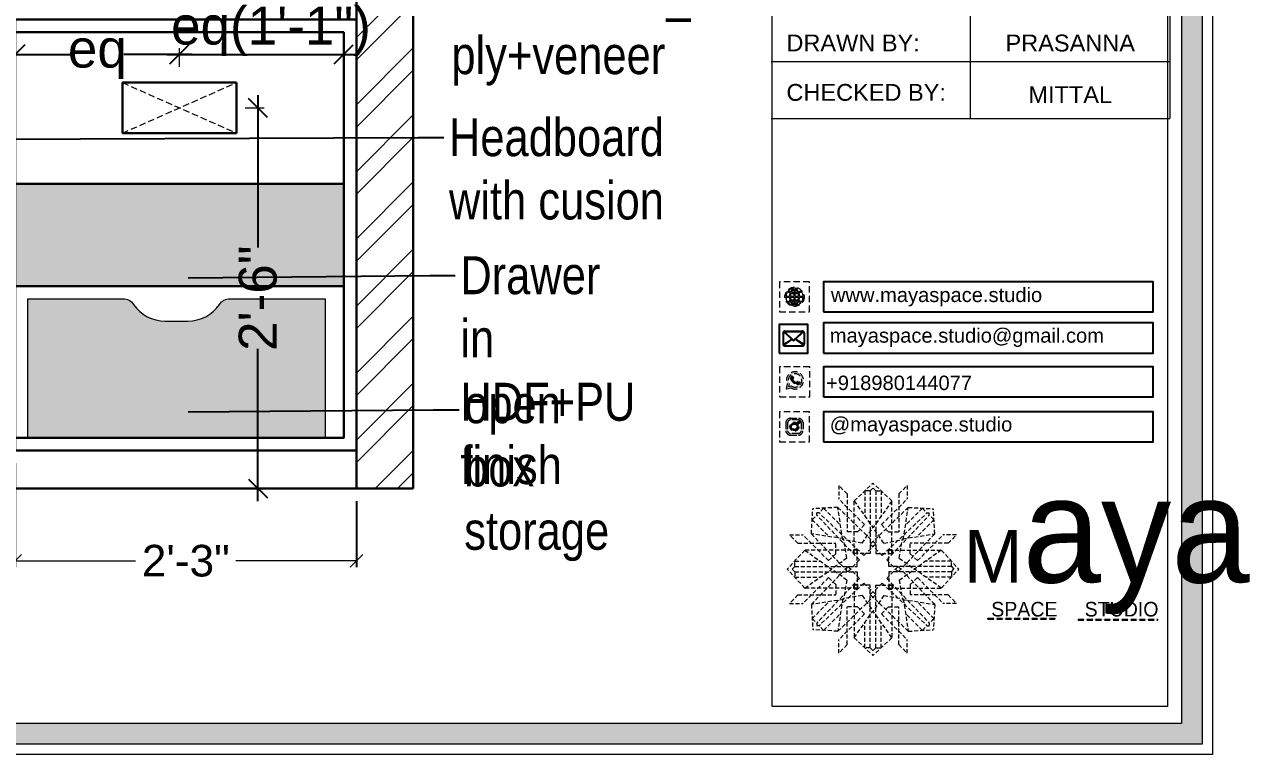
# Model space of a CAD drawing. Header units: millimetres. Extents: x 56222 to 3066687, y -650199 to -121287.
# Drawn here: x 131961.9 to 132058.7, y -182946 to -182888.3 of the extents above; entities that cross this region are included whole.
import ezdxf
from ezdxf import colors
from ezdxf.entities.mleader import LeaderData, LeaderLine
from ezdxf.enums import TextEntityAlignment as Align
from ezdxf.math import Vec2, Vec3

# ---------------------------------------------------------------- set-up
doc = ezdxf.new("R2010")
doc.units = ezdxf.units.MM
doc.header["$MEASUREMENT"] = 0
doc.header["$PDMODE"] = 35
for name, pattern in [('DASHED', [0.75, 0.5, -0.25]), ('DASHED2', [0.375, 0.25, -0.125]), ('DASHEDX2', [1.5, 1, -0.5])]:
    doc.linetypes.add(name, pattern=pattern)
doc.layers.get('Defpoints').update_dxf_attribs({"color": 220})
doc.layers.add('AR HATCH-7', color=7, linetype='Continuous')
for name, color, linetype, lineweight in [('dim05', 1, 'Continuous', 13), ('Dimension', 10, 'DASHEDX2', 20), ('el', 7, 'Continuous', 20), ('ELEC-wires', 1, 'DASHED2', 13), ('FURNITURE', 32, 'Continuous', 9), ('NAME PLATE', 7, 'Continuous', 25), ('Text', 7, 'Continuous', 15), ('wall', 7, 'Continuous', 30), ('XX~SLAB ( BEAM )~ ( DIM )', 7, 'Continuous', 9)]:
    doc.layers.add(name, color=color, linetype=linetype, lineweight=lineweight)
doc.styles.add('Arial', font='arial.ttf')
doc.styles.get("Standard").update_dxf_attribs({"font": 'arial.ttf', "height": 6})
doc.styles.add('style4', font='ARIALN.TTF')
doc.dimstyles.new('Archana', dxfattribs={"dimtxt": 3, "dimasz": 1.5, "dimexe": 0.5, "dimexo": 0.5, "dimgap": 0, "dimtad": 0, "dimzin": 0, "dimdsep": 46, "dimlunit": 4, "dimtxsty": 'Arial', "dimblk": 'OBLIQUE', "dimcen": 0, "dimdle": 1, "dimclrd": 1, "dimclre": 1, "dimclrt": 5, "dimadec": 0, "dimazin": 0, "dimtfac": 1, "dimtofl": 0, "dimtmove": 1, "dimatfit": 3, "dimfxl": 1, "dimfxlon": 1, "dimtolj": 1, "dimtzin": 0, "dimlwd": 25, "dimlwe": -1, "dimarcsym": 0})
doc.dimstyles.new('ISO-25', dxfattribs={"dimtxt": 2.5, "dimasz": 1, "dimexe": 0.5, "dimexo": 1, "dimtad": 0, "dimdec": 1, "dimlunit": 4, "dimtxsty": 'Standard', "dimblk": 'OBLIQUE', "dimcen": 2.5, "dimclrd": 1, "dimclre": 1, "dimclrt": 5, "dimadec": 0, "dimazin": 0, "dimtfac": 1, "dimtdec": 1, "dimtmove": 0, "dimatfit": 3, "dimfxl": 1, "dimlwd": -1, "dimarcsym": 0})

# ---------------------------------------------------------------- blocks, each defined once
blk = doc.blocks.new('_Oblique')
at = {"layer": 'wall', "color": 0, "lineweight": -2}
blk.add_line((-0.5, -0.5), (0.5, 0.5), dxfattribs=at)
blk = doc.blocks.new('*D756')
at = {"layer": 'Defpoints', "color": 0, "lineweight": 30, "transparency": 16777216}
for p in [(131961.151, -182921.954), (131988.127, -182924.954), (131988.127, -182930.676)]:
    blk.add_point(p, dxfattribs=at)
at = {"layer": 'dim05', "color": 1, "linetype": 'Continuous', "lineweight": -2, "transparency": 16777216}
for p, q in [((131961.151, -182922.954), (131961.151, -182931.176)), ((131988.127, -182925.954), (131988.127, -182931.176))]:
    blk.add_line(p, q, dxfattribs=at)
at = {"layer": 'dim05', "color": 1, "linetype": 'Continuous', "transparency": 16777216}
for p, q in [((131961.151, -182930.676), (131970.67, -182930.676)), ((131988.127, -182930.676), (131978.608, -182930.676))]:
    blk.add_line(p, q, dxfattribs=at)
at = {"layer": 'dim05', "color": 1, "transparency": 16777216, "rotation": 180}
blk.add_blockref('_Oblique', (131961.151, -182930.676), dxfattribs=at)
at = {"layer": 'dim05', "color": 1, "transparency": 16777216}
blk.add_blockref('_Oblique', (131988.127, -182930.676), dxfattribs=at)
at = {"layer": 'dim05', "color": 5, "lineweight": 25, "transparency": 16777216, "insert": (131974.639, -182930.676), "char_height": 2.5, "attachment_point": 5, "style": 'Arial'}
blk.add_mtext('2\'-3"', dxfattribs=at)
blk = doc.blocks.new('FSFSF')
at = {"color": 42, "lineweight": 5, "true_color": 0xe0ac11}
for p, q in [((28603.86, 139.69), (28608.58, 144.08)), ((28613.31, 139.69), (28608.58, 144.08)), ((28600.03, 143.51), (28600.03, 140.16)), ((28602.15, 141.41), (28600.03, 143.51)), ((28602.15, 141.41), (28602.15, 131.95)), ((28607.9, 142.22), (28606.58, 142.22)), ((28606.58, 142.22), (28606.58, 135.84)), ((28607.9, 142.22), (28608.58, 142.85)), ((28607.9, 142.22), (28607.9, 126.58)), ((28609.27, 142.22), (28608.59, 142.85)), ((28609.27, 142.22), (28609.27, 126.58)), ((28609.27, 142.22), (28610.59, 142.22)), ((28610.59, 142.22), (28610.59, 135.84)), ((28615.02, 141.41), (28617.14, 143.51)), ((28615.02, 141.41), (28615.02, 131.95)), ((28617.14, 143.51), (28617.14, 140.16)), ((28593.19, 131.45), (28593.54, 137.71)), ((28599.8, 138.06), (28593.54, 137.71)), ((28596.24, 137.86), (28595.12, 136.69)), ((28596.24, 137.86), (28600.47, 133.65)), ((28601.03, 130), (28599.8, 138.06)), ((28599.8, 138.05), (28608.58, 129.56)), ((28606.47, 133.76), (28600.03, 140.16)), ((28603.86, 126.58), (28603.86, 139.69)), ((28603.86, 139.69), (28608.58, 133.02)), ((28613.31, 139.69), (28608.59, 133.02)), ((28617.37, 138.05), (28608.59, 129.56)), ((28610.7, 133.76), (28617.14, 140.16)), ((28613.31, 126.58), (28613.31, 139.69)), ((28616.14, 130), (28617.37, 138.06)), ((28620.93, 137.86), (28616.7, 133.65)), ((28617.37, 138.06), (28623.63, 137.71)), ((28620.93, 137.86), (28622.05, 136.69)), ((28624, 131.45), (28623.65, 137.71)), ((28593.39, 135), (28594.56, 136.12)), ((28593.39, 135), (28597.6, 130.78)), ((28595.12, 136.69), (28594.53, 136.69)), ((28594.56, 136.12), (28594.56, 136.71)), ((28605.17, 124.98), (28594.56, 136.12)), ((28606.27, 126.08), (28595.12, 136.69)), ((28610.9, 126.08), (28622.05, 136.69)), ((28612.02, 124.98), (28622.62, 136.12)), ((28623.8, 135), (28619.59, 130.78)), ((28622.05, 136.69), (28622.64, 136.69)), ((28622.62, 136.12), (28622.62, 136.71)), ((28623.8, 135), (28622.62, 136.12)), ((28604.75, 131.95), (28602.15, 131.95)), ((28606.47, 133.76), (28604.75, 131.95)), ((28605.86, 129.18), (28608.58, 133.02)), ((28611.31, 129.18), (28608.59, 133.02)), ((28610.7, 133.76), (28612.42, 131.95)), ((28612.42, 131.95), (28615.02, 131.95)), ((28587.73, 131.22), (28591.08, 131.22)), ((28589.84, 129.1), (28587.73, 131.22)), ((28589.84, 129.1), (28599.29, 129.1)), ((28597.49, 124.78), (28591.08, 131.22)), ((28593.19, 131.45), (28601.69, 122.67)), ((28601.25, 130.22), (28593.19, 131.45)), ((28599.29, 126.5), (28599.29, 129.1)), ((28605.86, 129.18), (28601.03, 130)), ((28602.07, 125.39), (28601.25, 130.22)), ((28607.9, 128.92), (28608.58, 129.56)), ((28607.9, 128.92), (28608.58, 128.27)), ((28609.27, 128.92), (28608.59, 129.56)), ((28609.27, 128.92), (28608.59, 128.27)), ((28611.31, 129.18), (28616.14, 130)), ((28615.12, 125.39), (28615.94, 130.22)), ((28623.99, 131.45), (28615.5, 122.67)), ((28615.94, 130.22), (28624, 131.45)), ((28627.34, 129.1), (28617.89, 129.1)), ((28617.89, 126.5), (28617.89, 129.1)), ((28619.7, 124.78), (28626.1, 131.22)), ((28629.45, 131.22), (28626.1, 131.22)), ((28627.34, 129.1), (28629.45, 131.22)), ((28591.56, 127.39), (28587.17, 122.66)), ((28604.66, 127.39), (28591.56, 127.39)), ((28591.56, 127.39), (28598.23, 122.67)), ((28597.49, 124.78), (28599.29, 126.5)), ((28602.07, 125.39), (28598.23, 122.67)), ((28603.68, 126.54), (28603.68, 127.39)), ((28604.66, 126.54), (28603.68, 126.54)), ((28604.71, 127.57), (28603.86, 127.57)), ((28607.9, 126.58), (28603.86, 126.58)), ((28604.66, 123.35), (28604.66, 127.39)), ((28604.7, 126.58), (28604.71, 127.57)), ((28606.27, 126.08), (28608.58, 128.27)), ((28610.9, 126.08), (28608.59, 128.27)), ((28609.27, 126.58), (28613.31, 126.58)), ((28612.46, 126.58), (28612.46, 127.57)), ((28612.46, 127.57), (28613.31, 127.57)), ((28612.52, 123.35), (28612.52, 127.39)), ((28612.52, 127.39), (28625.63, 127.39)), ((28612.52, 126.54), (28613.51, 126.54)), ((28613.51, 126.54), (28613.51, 127.39)), ((28615.12, 125.39), (28618.96, 122.67)), ((28619.7, 124.78), (28617.89, 126.5)), ((28625.63, 127.39), (28618.96, 122.67)), ((28625.63, 127.39), (28630.02, 122.66)), ((28591.56, 117.94), (28587.17, 122.66)), ((28589.03, 123.35), (28588.4, 122.67)), ((28589.03, 121.98), (28588.4, 122.65)), ((28589.03, 123.35), (28589.03, 124.67)), ((28589.03, 124.67), (28595.4, 124.67)), ((28589.03, 123.35), (28604.66, 123.35)), ((28591.56, 117.94), (28598.23, 122.65)), ((28593.19, 113.88), (28601.69, 122.65)), ((28602.07, 119.94), (28598.23, 122.65)), ((28602.33, 123.35), (28601.69, 122.67)), ((28602.33, 121.98), (28601.69, 122.65)), ((28602.33, 123.35), (28602.97, 122.67)), ((28602.33, 121.98), (28602.97, 122.65)), ((28605.17, 124.98), (28602.97, 122.67)), ((28605.17, 120.35), (28602.97, 122.65)), ((28612.02, 124.98), (28614.21, 122.67)), ((28612.02, 120.35), (28614.21, 122.65)), ((28628.16, 123.35), (28612.52, 123.35)), ((28614.85, 123.35), (28614.21, 122.67)), ((28614.85, 121.98), (28614.21, 122.65)), ((28614.85, 123.35), (28615.5, 122.67)), ((28614.85, 121.98), (28615.5, 122.65)), ((28615.12, 119.94), (28618.96, 122.65)), ((28623.99, 113.88), (28615.5, 122.65)), ((28625.63, 117.94), (28618.96, 122.65)), ((28628.16, 124.67), (28621.78, 124.67)), ((28625.63, 117.94), (28630.02, 122.66)), ((28628.16, 123.35), (28628.16, 124.67)), ((28628.16, 123.35), (28628.78, 122.67)), ((28628.16, 121.98), (28628.78, 122.65)), ((28589.03, 121.98), (28604.66, 121.98)), ((28589.03, 121.98), (28589.03, 120.66)), ((28589.03, 120.66), (28595.4, 120.66)), ((28597.49, 120.54), (28591.08, 114.11)), ((28605.17, 120.35), (28594.56, 109.2)), ((28597.49, 120.54), (28599.29, 118.83)), ((28602.07, 119.94), (28601.25, 115.1)), ((28604.66, 121.98), (28604.66, 117.94)), ((28612.02, 120.35), (28622.62, 109.2)), ((28612.52, 121.98), (28612.52, 117.94)), ((28628.16, 121.98), (28612.52, 121.98)), ((28615.12, 119.94), (28615.94, 115.1)), ((28619.7, 120.54), (28617.89, 118.83)), ((28619.7, 120.54), (28626.1, 114.11)), ((28628.16, 120.66), (28621.78, 120.66)), ((28628.16, 121.98), (28628.16, 120.66)), ((28589.84, 116.23), (28587.73, 114.11)), ((28589.84, 116.23), (28599.29, 116.23)), ((28604.66, 117.94), (28591.56, 117.94)), ((28606.27, 119.15), (28595.12, 108.54)), ((28599.29, 118.83), (28599.29, 116.23)), ((28604.66, 118.78), (28603.68, 118.78)), ((28603.68, 118.78), (28603.68, 117.94)), ((28607.9, 118.65), (28603.86, 118.65)), ((28603.86, 118.65), (28603.86, 105.54)), ((28604.71, 117.66), (28603.86, 117.66)), ((28604.7, 118.65), (28604.71, 117.66)), ((28606.27, 119.15), (28608.58, 116.96)), ((28607.9, 103.01), (28607.9, 118.65)), ((28607.9, 116.31), (28608.58, 116.96)), ((28607.9, 116.31), (28608.58, 115.67)), ((28610.9, 119.15), (28608.59, 116.96)), ((28609.27, 116.31), (28608.59, 116.96)), ((28609.27, 116.31), (28608.59, 115.67)), ((28609.27, 118.65), (28613.31, 118.65)), ((28609.27, 103.01), (28609.27, 118.65)), ((28610.9, 119.15), (28622.05, 108.54)), ((28612.46, 118.65), (28612.46, 117.66)), ((28612.46, 117.66), (28613.31, 117.66)), ((28612.52, 118.78), (28613.51, 118.78)), ((28612.52, 117.94), (28625.63, 117.94)), ((28613.31, 118.65), (28613.31, 105.54)), ((28613.51, 118.78), (28613.51, 117.94)), ((28617.89, 118.83), (28617.89, 116.23)), ((28627.34, 116.23), (28617.89, 116.23)), ((28627.34, 116.23), (28629.45, 114.11)), ((28587.73, 114.11), (28591.08, 114.11)), ((28601.25, 115.1), (28593.19, 113.87)), ((28593.19, 113.87), (28593.54, 107.62)), ((28593.39, 110.32), (28597.6, 114.55)), ((28599.8, 107.17), (28608.58, 115.67)), ((28601.03, 115.23), (28599.8, 107.17)), ((28605.86, 116.05), (28601.03, 115.23)), ((28602.15, 103.82), (28602.15, 113.27)), ((28604.75, 113.27), (28602.15, 113.27)), ((28606.47, 111.47), (28604.75, 113.27)), ((28605.86, 116.05), (28608.58, 112.21)), ((28611.31, 116.05), (28608.59, 112.21)), ((28617.37, 107.17), (28608.59, 115.67)), ((28610.7, 111.47), (28612.42, 113.27)), ((28611.31, 116.05), (28616.14, 115.23)), ((28612.42, 113.27), (28615.02, 113.27)), ((28615.02, 103.82), (28615.02, 113.27)), ((28615.94, 115.1), (28624, 113.87)), ((28616.14, 115.23), (28617.37, 107.17)), ((28623.8, 110.32), (28619.59, 114.55)), ((28624, 113.87), (28623.65, 107.62)), ((28629.45, 114.11), (28626.1, 114.11)), ((28593.39, 110.32), (28594.56, 109.2)), ((28596.24, 107.37), (28600.47, 111.58)), ((28606.47, 111.47), (28600.03, 105.07)), ((28603.86, 105.54), (28608.58, 112.21)), ((28613.31, 105.54), (28608.59, 112.21)), ((28610.7, 111.47), (28617.14, 105.07)), ((28620.93, 107.37), (28616.7, 111.58)), ((28623.8, 110.32), (28622.62, 109.2)), ((28599.8, 107.17), (28593.54, 107.52)), ((28595.12, 108.54), (28594.53, 108.54)), ((28594.56, 109.2), (28594.56, 108.61)), ((28596.24, 107.37), (28595.12, 108.54)), ((28606.58, 103.01), (28606.58, 109.38)), ((28610.59, 103.01), (28610.59, 109.38)), ((28617.37, 107.17), (28623.63, 107.52)), ((28620.93, 107.37), (28622.05, 108.54)), ((28622.05, 108.54), (28622.64, 108.54)), ((28622.62, 109.2), (28622.62, 108.61)), ((28600.03, 101.71), (28600.03, 105.07)), ((28603.86, 105.54), (28608.58, 101.15)), ((28613.31, 105.54), (28608.58, 101.15)), ((28617.14, 101.71), (28617.14, 105.07)), ((28602.15, 103.82), (28600.03, 101.71)), ((28607.9, 103.01), (28606.58, 103.01)), ((28607.9, 103.01), (28608.58, 102.38)), ((28609.27, 103.01), (28608.59, 102.38)), ((28609.27, 103.01), (28610.59, 103.01)), ((28615.02, 103.82), (28617.14, 101.71))]:
    blk.add_line(p, q, dxfattribs=at)
blk = doc.blocks.new('hgwg')
at = {"layer": 'Dimension', "true_color": 0xd39e00}
h = blk.add_hatch(color=42, dxfattribs=at)
h.dxf.hatch_style = 1
h.paths.add_polyline_path([(27505.71, 45.05), (27494.27, 45.05), (27494.27, 44.9), (27505.71, 44.9)])
h = blk.add_hatch(color=42, dxfattribs=at)
h.dxf.hatch_style = 1
h.paths.add_polyline_path([(27523.3, 44.9), (27509.68, 44.9), (27509.68, 44.75), (27523.3, 44.75)])
at = {"layer": 'Dimension', "color": 42, "true_color": 0xd39e00}
for p, q in [((27494.27, 45.05), (27505.71, 45.05)), ((27494.27, 44.9), (27494.27, 45.05)), ((27494.27, 44.9), (27505.71, 44.9)), ((27505.71, 45.05), (27505.71, 44.9)), ((27509.68, 44.9), (27523.3, 44.9)), ((27509.68, 44.9), (27509.68, 44.75)), ((27509.68, 44.75), (27523.3, 44.75)), ((27523.3, 44.75), (27523.3, 44.9))]:
    blk.add_line(p, q, dxfattribs=at)
at = {"layer": 'Dimension', "color": 42, "true_color": 0xd39e00, "attachment_point": 1}
for s, width, insert, char_height in [('{\\fCinzel|b0|i0|c0|p2;\\H1.5x;M\\fAmsterdam One|b0|i0|c0|p2;\\H2x;aya}', 85.3277, (27490.17, 69.17), 6), ('{\\fCinzel|b0|i0|c0|p0;SPACE     STUDIO}', 66.129, (27494.83, 47.86), 2.5)]:
    blk.add_mtext_dynamic_manual_height_columns(s, width=width, gutter_width=30, heights=[0], dxfattribs=dict(at, insert=insert, char_height=char_height))
blk = doc.blocks.new('QEGW4TG')
at = {"layer": 'Dimension', "true_color": 0x000000}
h = blk.add_hatch(color=18, dxfattribs=at)
h.dxf.hatch_style = 1
h.paths.add_polyline_path([(2.69, 1.93, 0.170513), (2.95, 1.97, 0.190337), (3.11, 2.18, 0.316231), (3.07, 2.28), (2.79, 2.37, 0.273721), (2.69, 2.34, 0.040749), (2.63, 2.27, -0.441282), (2.53, 2.25, -0.11828), (2.06, 2.64, -0.441282), (2.07, 2.74, 0.040749), (2.13, 2.81, 0.290083), (2.14, 2.92), (2.01, 3.18, 0.316231), (1.91, 3.2, 0.190337), (1.73, 3, 0.170513), (1.72, 2.74, 0.252784)], flags=0)
h.paths.add_polyline_path([(1.19, 1.98), (1.03, 1.3, 0.550912), (1.11, 1.23), (1.75, 1.39, 6.344125)])
h.paths.add_polyline_path([(1.81, 1.7), (1.4, 1.6), (1.5, 2.03, -9.071339)], flags=16)
h.paths.add_polyline_path([(3.11, 2.16, -0.17811), (2.95, 1.97, -0.170513), (2.69, 1.93, -0.252784), (1.72, 2.74, -0.170513), (1.73, 3, -0.17811), (1.89, 3.19, -0.370089), (2.01, 3.18), (2.14, 2.92, -0.307185), (2.13, 2.8, -0.041087), (2.06, 2.73, 0.321676), (2.05, 2.65, 0.126524), (2.55, 2.24, 0.312216), (2.62, 2.26, -0.041087), (2.68, 2.34, -0.290673), (2.79, 2.37), (3.07, 2.28, -0.370089)], flags=0)
h = blk.add_hatch(color=18, dxfattribs=at)
h.dxf.hatch_style = 1
h.paths.add_polyline_path([(2.79, 2.37, 0.273721), (2.69, 2.34, 0.040749), (2.63, 2.27, -0.441282), (2.53, 2.25, -0.11828), (2.06, 2.64, -0.441282), (2.07, 2.74, 0.040749), (2.13, 2.81, 0.290083), (2.14, 2.92), (2.01, 3.18, 0.316231), (1.91, 3.2, 0.190337), (1.73, 3, 0.170513), (1.72, 2.74, 0.252784), (2.69, 1.93, 0.170513), (2.95, 1.97, 0.190337), (3.11, 2.18, 0.316231), (3.07, 2.28)])
for p, q in [((1.19, 1.98), (1.03, 1.3)), ((1.5, 2.03), (1.4, 1.6)), ((2.01, 3.18), (2.14, 2.92)), ((3.07, 2.28), (2.8, 2.36)), ((1.1, 1.23), (1.75, 1.39)), ((1.4, 1.6), (1.81, 1.7))]:
    blk.add_line(p, q)
blk.add_lwpolyline([(0, 0), (4.68, 0), (4.68, 4.68), (0, 4.68)], close=True)
for centre, radius, start, end in [((2.39, 2.56), 1.34, 241.4727, 205.6422), ((2.39, 2.56), 1.04, 235.9962, 210.8333), ((2.09, 2.87), 0.39, 159.7007, 198.4072), ((2.96, 3.23), 1.33, 201.4218, 258.1669), ((2.07, 2.87), 0.364, 118.9685, 159.3648), ((1.94, 3.12), 0.0896, 41.8985, 123.1344), ((2.11, 2.68), 0.066, 135.9932, 224.8892), ((1.67, 3.16), 0.586, 312.4617, 321.8728), ((3.12, 3.42), 1.31, 216.5455, 243.5279), ((2.05, 2.87), 0.104, 320.3924, 28.6971), ((2.57, 2.3), 0.066, 234.2482, 323.1441), ((3.11, 1.94), 0.586, 137.2645, 146.6756), ((2.76, 2.27), 0.104, 70.4402, 138.745), ((2.75, 2.31), 0.39, 260.7301, 299.4366), ((2.76, 2.29), 0.364, 299.7725, 340.1688), ((3.03, 2.2), 0.0896, 336.0029, 57.2388), ((1.09, 1.29), 0.0598, 164.8483, 282.1458)]:
    blk.add_arc(centre, radius, start, end)
blk = doc.blocks.new('ASGERG')
at = {"layer": 'Dimension', "true_color": 0x000000}
h = blk.add_hatch(color=18, dxfattribs=at)
h.dxf.hatch_style = 1
h.paths.add_polyline_path([(0.99, 1.7, 0.353872), (1.69, 1.03), (2.96, 1.03, 0.353872), (3.66, 1.7), (3.66, 2.99, 0.353872), (2.96, 3.67), (1.69, 3.67, 0.353872), (0.99, 2.99)])
h.paths.add_polyline_path([(1.27, 2.97, -0.353872), (1.72, 3.4), (2.94, 3.4, -0.353872), (3.38, 2.97), (3.38, 1.72, -0.353872), (2.94, 1.3), (1.72, 1.3, -0.353872), (1.27, 1.72)], flags=16)
h.paths.add_polyline_path([(3.02, 2.35, -1), (1.64, 2.35, -1)], flags=0)
h.paths.add_polyline_path([(2.74, 2.35, -1), (1.92, 2.35, -1)], flags=0)
h.paths.add_polyline_path([(2.86, 3.02, -1), (3.19, 3.02, -1)], flags=0)
h.paths.add_polyline_path([(1.64, 2.35, 1), (3.02, 2.35, 1)], flags=0)
h = blk.add_hatch(color=18, dxfattribs=at)
h.dxf.hatch_style = 1
h.paths.add_polyline_path([(1.64, 2.35, 1), (3.02, 2.35, 1)])
h.paths.add_polyline_path([(2.74, 2.35, -1), (1.92, 2.35, -1)], flags=16)
h = blk.add_hatch(color=18, dxfattribs=at)
h.dxf.hatch_style = 1
h.paths.add_polyline_path([(3.19, 3.02, 1), (2.86, 3.02, 1)])
for p, q in [((0.99, 2.99), (0.99, 1.7)), ((1.27, 2.97), (1.27, 1.72)), ((1.69, 3.67), (2.96, 3.67)), ((2.94, 3.4), (1.72, 3.4)), ((3.38, 2.97), (3.38, 1.72)), ((3.66, 2.99), (3.66, 1.7)), ((1.69, 1.03), (2.96, 1.03)), ((2.94, 1.3), (1.72, 1.3))]:
    blk.add_line(p, q)
blk.add_lwpolyline([(0, 0), (4.68, 0), (4.68, 4.68), (0, 4.68)], close=True)
for centre, radius in [((2.33, 2.35), 0.694), ((2.33, 2.35), 0.414), ((3.02, 3.02), 0.168)]:
    blk.add_circle(centre, radius)
for centre, radius, start, end in [((1.76, 2.89), 0.778, 94.8631, 172.8127), ((1.76, 2.91), 0.491, 94.8631, 172.8127), ((2.9, 2.91), 0.491, 7.1873, 85.1369), ((2.89, 2.89), 0.778, 7.1873, 85.1369), ((1.76, 1.8), 0.778, 187.1873, 265.1369), ((1.76, 1.78), 0.491, 187.1873, 265.1369), ((2.9, 1.78), 0.491, 274.8631, 352.8127), ((2.89, 1.8), 0.778, 274.8631, 352.8127)]:
    blk.add_arc(centre, radius, start, end)
blk = doc.blocks.new('DTGWEGEARG')
at = {"layer": 'Dimension', "true_color": 0x000000}
h = blk.add_hatch(color=18, dxfattribs=at)
h.dxf.hatch_style = 1
h.paths.add_polyline_path([(3.83, 2.34, 1), (0.85, 2.34, 1)])
h.paths.add_polyline_path([(2.51, 1.01, 0.105795), (2.96, 1.58, -0.055205), (3.3, 1.41, -0.169822)], flags=16)
h.paths.add_polyline_path([(2.41, 1.12), (2.41, 1.69, -0.058279), (2.81, 1.63, -0.103353)], flags=16)
h.paths.add_polyline_path([(2.26, 1.13, -0.101741), (1.87, 1.63, -0.057171), (2.26, 1.69)], flags=16)
h.paths.add_polyline_path([(2.17, 1.01, -0.169822), (1.38, 1.41, -0.055205), (1.72, 1.58, 0.105795)], flags=16)
h.paths.add_polyline_path([(3.02, 1.72, 0.081336), (3.13, 2.27), (3.68, 2.27, -0.152069), (3.4, 1.52, 0.05687)], flags=16)
h.paths.add_polyline_path([(2.87, 1.77, 0.061945), (2.41, 1.84), (2.41, 2.27), (2.98, 2.27, -0.081344)], flags=16)
h.paths.add_polyline_path([(2.26, 1.84, 0.060923), (1.8, 1.77, -0.081344), (1.7, 2.27), (2.26, 2.27)], flags=16)
h.paths.add_polyline_path([(1.66, 1.72, 0.05687), (1.28, 1.52, -0.152069), (1, 2.27), (1.55, 2.27, 0.081336)], flags=16)
h.paths.add_polyline_path([(2.41, 2.42), (2.41, 2.83, 0.061945), (2.87, 2.91, -0.080009), (2.98, 2.42)], flags=16)
h.paths.add_polyline_path([(3.13, 2.42, 0.080116), (3.02, 2.96, 0.05687), (3.4, 3.16, 0.028258), (3.3, 3.27, -0.055205), (2.96, 3.1, 0.105795), (2.51, 3.67, -0.36029), (3.68, 2.42)], flags=16)
h.paths.add_polyline_path([(2.26, 2.42), (1.7, 2.42, -0.080009), (1.8, 2.91, 0.060923), (2.26, 2.84)], flags=16)
h.paths.add_polyline_path([(1.55, 2.42), (1, 2.42, -0.150466), (1.28, 3.16, 0.05687), (1.66, 2.96, 0.080116)], flags=16)
h.paths.add_polyline_path([(2.41, 2.98), (2.41, 3.56, -0.103353), (2.81, 3.05, -0.058279)], flags=16)
h.paths.add_polyline_path([(2.26, 2.99, -0.057171), (1.87, 3.05, -0.101741), (2.26, 3.55)], flags=16)
h.paths.add_polyline_path([(1.72, 3.1, -0.055205), (1.38, 3.27, -0.169822), (2.17, 3.67, 0.105795)], flags=16)
blk.add_lwpolyline([(0, 0), (4.68, 0), (4.68, 4.68), (0, 4.68)], close=True)
at = {"layer": 'Dimension', "color": 18, "true_color": 0x000000}
for p, q in [((1, 2.42), (1.55, 2.42)), ((1, 2.27), (1.55, 2.27)), ((1.7, 2.42), (2.26, 2.42)), ((1.7, 2.27), (2.26, 2.27)), ((2.26, 3.55), (2.26, 2.99)), ((2.26, 2.84), (2.26, 2.42)), ((2.26, 2.27), (2.26, 1.84)), ((2.41, 3.56), (2.41, 2.98)), ((2.41, 2.83), (2.41, 2.42)), ((2.41, 2.42), (2.98, 2.42)), ((2.41, 2.27), (2.98, 2.27)), ((2.41, 2.27), (2.41, 1.84)), ((3.13, 2.42), (3.68, 2.42)), ((3.13, 2.27), (3.68, 2.27)), ((2.26, 1.69), (2.26, 1.13)), ((2.41, 1.69), (2.41, 1.12))]:
    blk.add_line(p, q, dxfattribs=at)
blk.add_circle((2.34, 2.34), 1.49, dxfattribs=at)
for centre, radius, start, end in [((2.34, 2.34), 1.34, 142.3819, 176.6093), ((2.34, 2.34), 1.34, 183.0315, 217.6181), ((2.34, 4.74), 1.9, 236.1399, 249.1595), ((2.34, 2.34), 1.34, 97.3549, 135.9073), ((2.34, 4.74), 1.75, 236.7417, 249.3811), ((3.28, 2.34), 1.73, 159.0567, 177.3789), ((3.28, 2.34), 1.73, 182.3435, 200.9433), ((3.28, 2.34), 1.58, 158.8325, 177.1302), ((3.28, 2.34), 1.58, 182.5658, 201.1675), ((3.28, 2.34), 1.73, 129.9301, 154.0867), ((2.34, 4.74), 1.9, 253.6799, 267.6253), ((3.28, 2.34), 1.58, 130.1073, 153.3446), ((2.34, 4.74), 1.75, 254.3336, 267.422), ((1.4, 2.34), 1.58, 26.6554, 50.2584), ((2.34, 4.74), 1.75, 272.3248, 285.6664), ((2.34, 4.74), 1.9, 272.1415, 286.3201), ((2.34, 2.34), 1.34, 3.3907, 82.6451), ((1.4, 2.34), 1.73, 25.9133, 50.0699), ((1.4, 2.34), 1.58, 2.8698, 21.1675), ((1.4, 2.34), 1.58, 338.8325, 357.4342), ((2.34, 4.74), 1.75, 290.6189, 303.2583), ((2.34, 4.74), 1.9, 290.8405, 303.8601), ((1.4, 2.34), 1.73, 2.6211, 20.9433), ((1.4, 2.34), 1.73, 339.0567, 357.6565), ((2.34, 2.34), 1.34, 322.3819, 356.9685), ((2.34, -0.06), 1.9, 110.8405, 123.8601), ((2.34, -0.06), 1.75, 110.6189, 123.2583), ((2.34, 2.34), 1.34, 224.0927, 262.6451), ((3.28, 2.34), 1.73, 205.9133, 230.0699), ((2.34, -0.06), 1.9, 92.3747, 106.3201), ((2.34, -0.06), 1.75, 92.578, 105.6664), ((3.28, 2.34), 1.58, 206.6554, 229.8927), ((2.34, -0.06), 1.9, 73.6799, 87.8585), ((2.34, -0.06), 1.75, 74.3336, 87.6752), ((1.4, 2.34), 1.58, 309.7416, 333.3446), ((1.4, 2.34), 1.73, 309.9301, 334.0867), ((2.34, 2.34), 1.34, 277.3549, 315.9073), ((2.34, -0.06), 1.75, 56.7417, 69.3811), ((2.34, -0.06), 1.9, 56.1399, 69.1595)]:
    blk.add_arc(centre, radius, start, end, dxfattribs=at)
blk = doc.blocks.new('6616')
at = {"color": 242, "linetype": 'DASHED', "true_color": 0xcd2027}
for p, q in [((386784.791, -36915.771), (386775.784, -36911.784)), ((386784.791, -36911.784), (386775.784, -36915.771))]:
    blk.add_line(p, q, dxfattribs=at)
at = {"layer": 'ELEC-wires', "color": 5, "linetype": 'ByBlock', "lineweight": 30, "ltscale": 4}
blk.add_lwpolyline([(386775.784, -36911.784), (386784.791, -36911.784), (386784.791, -36915.771), (386775.784, -36915.771)], close=True, dxfattribs=at)
blk = doc.blocks.new('*D767')
at = {"layer": 'Defpoints', "color": 0, "lineweight": 30, "transparency": 16777216}
for p in [(131974.139, -182894.867), (131974.139, -182924.954), (131980.342, -182924.954)]:
    blk.add_point(p, dxfattribs=at)
at = {"layer": 'dim05', "color": 1, "lineweight": 25, "transparency": 16777216}
for p, q in [((131980.342, -182893.867), (131980.342, -182905.898)), ((131980.342, -182925.954), (131980.342, -182913.924))]:
    blk.add_line(p, q, dxfattribs=at)
at = {"layer": 'dim05', "color": 1, "transparency": 16777216}
for p, q in [((131979.342, -182894.867), (131980.842, -182894.867)), ((131979.342, -182924.954), (131980.842, -182924.954))]:
    blk.add_line(p, q, dxfattribs=at)
at = {"layer": 'dim05', "color": 1, "lineweight": 25, "transparency": 16777216, "xscale": 1.5, "yscale": 1.5, "zscale": 1.5}
for p, rotation in [((131980.342, -182894.867), 90), ((131980.342, -182924.954), 270)]:
    blk.add_blockref('_Oblique', p, dxfattribs=dict(at, rotation=rotation))
at = {"layer": 'dim05', "color": 5, "lineweight": 30, "transparency": 16777216, "insert": (131980.342, -182909.911), "char_height": 3, "attachment_point": 5, "rotation": 90, "style": 'Arial'}
blk.add_mtext('\\A1;2\'-6"', dxfattribs=at)
blk = doc.blocks.new('*D768')
at = {"layer": 'Defpoints', "color": 0, "lineweight": 30, "transparency": 16777216}
for p in [(131961.151, -182890.637), (131961.151, -182892.873), (131974.139, -182892.873)]:
    blk.add_point(p, dxfattribs=at)
at = {"layer": 'dim05', "color": 1, "lineweight": 25, "transparency": 16777216}
for p, q in [((131960.151, -182890.637), (131965.542, -182890.637)), ((131975.139, -182890.637), (131969.749, -182890.637))]:
    blk.add_line(p, q, dxfattribs=at)
at = {"layer": 'dim05', "color": 1, "transparency": 16777216}
for p, q in [((131961.151, -182891.637), (131961.151, -182890.137)), ((131974.139, -182891.637), (131974.139, -182890.137))]:
    blk.add_line(p, q, dxfattribs=at)
at = {"layer": 'dim05', "color": 1, "lineweight": 25, "transparency": 16777216, "xscale": 1.5, "yscale": 1.5, "zscale": 1.5, "rotation": 180}
blk.add_blockref('_Oblique', (131961.151, -182890.637), dxfattribs=at)
at = {"layer": 'dim05', "color": 1, "lineweight": 25, "transparency": 16777216, "xscale": 1.5, "yscale": 1.5, "zscale": 1.5}
blk.add_blockref('_Oblique', (131974.139, -182890.637), dxfattribs=at)
at = {"layer": 'dim05', "color": 5, "lineweight": 30, "transparency": 16777216, "insert": (131967.645, -182890.637), "char_height": 3, "attachment_point": 5, "style": 'Arial'}
blk.add_mtext('\\A1;eq', dxfattribs=at)
blk = doc.blocks.new('*D769')
at = {"layer": 'Defpoints', "color": 0, "lineweight": 30, "transparency": 16777216}
for p in [(131987.127, -182890.637), (131974.139, -182892.873), (131987.127, -182892.873)]:
    blk.add_point(p, dxfattribs=at)
at = {"layer": 'dim05', "color": 1, "lineweight": 25, "transparency": 16777216}
blk.add_line((131973.139, -182890.637), (131988.127, -182890.637), dxfattribs=at)
at = {"layer": 'dim05', "color": 1, "transparency": 16777216}
for p, q in [((131974.139, -182891.637), (131974.139, -182890.137)), ((131987.127, -182891.637), (131987.127, -182890.137))]:
    blk.add_line(p, q, dxfattribs=at)
at = {"layer": 'dim05', "color": 1, "lineweight": 25, "transparency": 16777216, "xscale": 1.5, "yscale": 1.5, "zscale": 1.5, "rotation": 180}
blk.add_blockref('_Oblique', (131974.139, -182890.637), dxfattribs=at)
at = {"layer": 'dim05', "color": 1, "lineweight": 25, "transparency": 16777216, "xscale": 1.5, "yscale": 1.5, "zscale": 1.5}
blk.add_blockref('_Oblique', (131987.127, -182890.637), dxfattribs=at)
at = {"layer": 'dim05', "color": 5, "lineweight": 30, "transparency": 16777216, "insert": (131981.373, -182888.814), "char_height": 3, "attachment_point": 5, "style": 'Arial'}
blk.add_mtext('\\A1;eq(1\'-1")', dxfattribs=at)

msp = doc.modelspace()

# ---------------------------------------------------------------- hatches: boundary and pattern name
at = {"layer": 'AR HATCH-7', "lineweight": 9, "true_color": 0x939598}
h = msp.add_hatch(dxfattribs=at)
h.set_pattern_fill('ANSI32', color=252, scale=10)
h.set_pattern_definition([(45, (-3037.7828, 282.8263), (-2.65165043, 2.65165043), []), (45, (-3036.015, 282.8263), (-2.65165043, 2.65165043), [])])
h.paths.add_polyline_path([(131836.627, -182815.954), (131832.127, -182815.954), (131832.127, -182924.954), (131836.627, -182924.954)])
h.paths.add_polyline_path([(131992.627, -182816.88), (131988.127, -182816.918), (131988.127, -182837.509), (131992.627, -182837.49)])
h.paths.add_polyline_path([(131992.627, -182815.954), (131988.127, -182815.954), (131988.127, -182816.918), (131992.627, -182816.88)])
h.paths.add_polyline_path([(131992.627, -182837.49), (131988.127, -182837.509), (131988.127, -182885.111), (131992.627, -182885.073)])
h.paths.add_polyline_path([(131992.627, -182885.073), (131988.127, -182885.111), (131988.127, -182887.889), (131988.127, -182891.776), (131992.627, -182891.76)])
h.paths.add_polyline_path([(131992.627, -182891.76), (131988.127, -182891.776), (131988.127, -182903.025), (131992.627, -182902.988)])
h.paths.add_polyline_path([(131992.627, -182902.988), (131988.127, -182903.025), (131988.127, -182914.554), (131992.627, -182914.517)])
h.paths.add_polyline_path([(131992.627, -182914.517), (131988.127, -182914.554), (131988.127, -182921.954), (131988.127, -182924.954), (131992.627, -182924.954)])
at = {"layer": 'AR HATCH-7', "lineweight": 30, "true_color": 0xb5af9b}
h = msp.add_hatch(color=253, dxfattribs=at)
h.dxf.hatch_style = 1
h.paths.add_polyline_path([(131987.127, -182900.868), (131961.151, -182900.868), (131961.151, -182908.955), (131987.127, -182908.955)])
at = {"layer": 'AR HATCH-7', "lineweight": 30}
h = msp.add_hatch(color=256, dxfattribs=at)
h.dxf.hatch_style = 1
h.set_gradient(color1=(147, 149, 152), name='SPHERICAL')
h.paths.add_polyline_path([(131985.658, -182909.955), (131978.129, -182909.955, 0.249842), (131977.299, -182910.398, -0.249842), (131974.809, -182911.725), (131973.001, -182911.725, -0.249842), (131970.51, -182910.398, 0.249842), (131969.68, -182909.955), (131962.151, -182909.955), (131962.151, -182920.954), (131985.658, -182920.954)])
at = {"layer": 'Dimension', "linetype": 'Continuous', "true_color": 0xd39e00}
h = msp.add_hatch(color=42, dxfattribs=at)
h.paths.add_polyline_path([(131822.4, -182945.162), (132055.008, -182945.162), (132055.008, -182781.435), (131822.4, -182781.435)])
h.paths.add_polyline_path([(131824.033, -182943.529), (132053.376, -182943.529), (132053.376, -182783.067), (131824.033, -182783.067)], flags=16)
at = {"layer": 'Dimension', "true_color": 0x000000}
h = msp.add_hatch(color=18, dxfattribs=at)
h.dxf.hatch_style = 1
h.paths.add_polyline_path([(132023.389, -182913.708, 0.414214), (132023.562, -182913.535), (132023.562, -182912.668, 0.414214), (132023.389, -182912.495), (132022.012, -182912.495, 0.414214), (132021.838, -182912.668), (132021.838, -182913.535, 0.414214), (132022.012, -182913.708)])
h.paths.add_polyline_path([(132022.828, -182913.186), (132023.465, -182913.612, -0.198912), (132023.389, -182913.643), (132022.012, -182913.643, -0.198912), (132021.935, -182913.612), (132022.572, -182913.186), (132022.7, -182913.306)], flags=16)
h.paths.add_polyline_path([(132022.7, -182913.217), (132021.999, -182912.561, -0.028783), (132022.012, -182912.56), (132023.389, -182912.56, -0.028783), (132023.401, -182912.561)], flags=16)
h.paths.add_polyline_path([(132022.877, -182913.141), (132023.464, -182912.591, -0.202482), (132023.497, -182912.668), (132023.497, -182913.535, -0.043076), (132023.495, -182913.554)], flags=16)
h.paths.add_polyline_path([(132022.523, -182913.141), (132021.905, -182913.554, -0.043076), (132021.903, -182913.535), (132021.903, -182912.668, -0.202482), (132021.936, -182912.591)], flags=16)

# ---------------------------------------------------------------- linework, layer by layer
at = {"color": 18, "true_color": 0x000000}
for points in [[(132025.061, -182910.994), (132051.125, -182910.994), (132051.125, -182908.611), (132025.061, -182908.611)], [(132025.061, -182914.245), (132051.125, -182914.245), (132051.125, -182911.863), (132025.061, -182911.863)], [(132025.074, -182917.713), (132051.125, -182917.713), (132051.125, -182915.331), (132025.074, -182915.331)], [(132025.061, -182921.264), (132051.125, -182921.264), (132051.125, -182918.882), (132025.061, -182918.882)]]:
    msp.add_lwpolyline(points, close=True, dxfattribs=at)
msp.add_lwpolyline([(132021.566, -182914.263), (132023.832, -182914.263), (132023.832, -182911.997), (132021.566, -182911.997)], close=True)
at = {"layer": 'Dimension', "color": 42, "linetype": 'Continuous', "true_color": 0xd39e00}
for p, q in [((132052.46, -182867.148), (132052.46, -182895.716)), ((132036.689, -182895.716), (132036.689, -182876.943)), ((132052.46, -182891.216), (132020.918, -182891.216)), ((132020.918, -182895.716), (132052.46, -182895.716))]:
    msp.add_line(p, q, dxfattribs=at)
at = {"layer": 'Dimension', "color": 18, "linetype": 'Continuous', "true_color": 0x000000}
for p, q in [((132021.838, -182912.668), (132021.838, -182913.535)), ((132021.903, -182912.668), (132021.903, -182913.535)), ((132021.936, -182912.591), (132022.523, -182913.141)), ((132021.999, -182912.561), (132022.7, -182913.217)), ((132022.012, -182912.495), (132023.389, -182912.495)), ((132022.012, -182912.56), (132023.389, -182912.56)), ((132022.7, -182913.217), (132023.401, -182912.561)), ((132022.877, -182913.141), (132023.464, -182912.591)), ((132023.497, -182912.668), (132023.497, -182913.535)), ((132023.562, -182912.668), (132023.562, -182913.535)), ((132021.905, -182913.554), (132022.523, -182913.141)), ((132021.935, -182913.612), (132022.572, -182913.186)), ((132022.012, -182913.643), (132023.389, -182913.643)), ((132022.012, -182913.708), (132023.389, -182913.708)), ((132022.572, -182913.186), (132022.7, -182913.306)), ((132022.7, -182913.306), (132022.828, -182913.186)), ((132023.465, -182913.612), (132022.828, -182913.186)), ((132023.495, -182913.554), (132022.877, -182913.141))]:
    msp.add_line(p, q, dxfattribs=at)
at = {"layer": 'Dimension', "color": 42, "linetype": 'Continuous', "true_color": 0xd39e00}
for points in [[(131821.584, -182780.619), (132055.824, -182780.619), (132055.824, -182945.978), (131821.584, -182945.978)], [(131822.4, -182781.435), (132055.008, -182781.435), (132055.008, -182945.162), (131822.4, -182945.162)], [(131824.033, -182783.067), (132053.376, -182783.067), (132053.376, -182943.529), (131824.033, -182943.529)]]:
    msp.add_lwpolyline(points, close=True, dxfattribs=at)
at = {"layer": 'Dimension', "color": 42, "linetype": 'ByBlock', "true_color": 0xd39e00}
msp.add_lwpolyline([(132021.015, -182942.186), (132021.015, -182784.411), (132052.27, -182784.411), (132052.27, -182942.186)], close=True, dxfattribs=at)
at = {"layer": 'Dimension', "color": 18, "true_color": 0x000000}
for centre, radius, start, end in [((132022.012, -182912.668), 0.173, 90, 180), ((132022.012, -182912.668), 0.108, 134.21354, 180), ((132022.012, -182912.668), 0.108, 90, 96.59481), ((132023.389, -182912.668), 0.173, 0, 90), ((132023.389, -182912.668), 0.108, 83.40519, 90), ((132023.389, -182912.668), 0.108, 0, 45.78646), ((132022.012, -182913.535), 0.173, 180, 270), ((132022.012, -182913.535), 0.108, 180, 189.86619), ((132022.012, -182913.535), 0.108, 224.99995, 270), ((132023.389, -182913.535), 0.173, 270, 0), ((132023.389, -182913.535), 0.108, 270, 315.00005), ((132023.389, -182913.535), 0.108, 350.13381, 0)]:
    msp.add_arc(centre, radius, start, end, dxfattribs=at)
at = {"layer": 'FURNITURE', "lineweight": 30, "ltscale": 0.5}
msp.add_line((131836.627, -182921.954), (131988.127, -182921.954), dxfattribs=at)
at = {"layer": 'FURNITURE', "lineweight": 30}
for points in [[(131961.151, -182887.889), (131988.127, -182887.889), (131988.127, -182921.954), (131961.151, -182921.954)], [(131961.151, -182900.868), (131987.127, -182900.868), (131987.127, -182908.955), (131961.151, -182908.955)]]:
    msp.add_lwpolyline(points, close=True, dxfattribs=at)
msp.add_lwpolyline([(131961.151, -182888.889), (131987.127, -182888.889), (131987.127, -182920.954), (131961.151, -182920.954)], dxfattribs=at)
at = {"layer": 'FURNITURE', "lineweight": 5}
msp.add_lwpolyline([(131962.151, -182920.954), (131962.151, -182909.955), (131969.68, -182909.955, -0.249842), (131970.51, -182910.398, 0.249842), (131973.001, -182911.725), (131974.809, -182911.725, 0.249842), (131977.299, -182910.398, -0.249842), (131978.129, -182909.955), (131985.658, -182909.955), (131985.658, -182920.954)], format="xyb", close=True, dxfattribs=at)
at = {"layer": 'FURNITURE', "lineweight": 30, "ltscale": 0.5}
msp.add_lwpolyline([(131958.151, -182921.954), (131988.127, -182921.954), (131988.127, -182924.954), (131958.151, -182924.954)], close=True, dxfattribs=at)
at = {"layer": 'XX~SLAB ( BEAM )~ ( DIM )', "lineweight": 30}
for p, q in [((131988.127, -182815.954), (131988.127, -182924.954)), ((131992.627, -182815.954), (131992.627, -182924.954)), ((131832.127, -182924.954), (131992.627, -182924.954))]:
    msp.add_line(p, q, dxfattribs=at)

# ---------------------------------------------------------------- block references
at = {"layer": 'Dimension', "color": 42, "true_color": 0xd39e00}
for name, p, xscale, yscale, zscale in [('DTGWEGEARG', (132021.579, -182910.994), 0.5092294224598616, 0.5092294224598616, 0.5092294224598616), ('QEGW4TG', (132021.591, -182917.713), 0.5092294224598616, 0.5092294224598616, 0.5092294224598616), ('ASGERG', (132021.579, -182921.264), 0.5092294224598616, 0.5092294224598616, 0.5092294224598616), ('FSFSF', (122965.592, -182970.187), 0.3168065209767147, 0.3168065209767147, 0.3168065209767147), ('hgwg', (119326.673, -182956.042), 0.4623288228105978, 0.4623288228105978, 0.4623288228105978)]:
    msp.add_blockref(name, p, dxfattribs=dict(at, xscale=xscale, yscale=yscale, zscale=zscale))
at = {"layer": 'el', "color": 1, "xscale": -1}
msp.add_blockref('6616', (518754.427, -145981.09), dxfattribs=at)

# ---------------------------------------------------------------- texts
at = {"color": 18, "true_color": 0x000000, "char_height": 1.13862, "attachment_point": 1}
for s, width, gutter_width, insert in [('www.mayaspace.studio', 7.64634, 6.396, (132025.649, -182909.077)), ('mayaspace.studio@gmail.com', 4.77032, 3.99, (132025.559, -182912.289)), ('+918980144077', 18.60201, 3.99, (132025.264, -182916.034)), ('@mayaspace.studio', 4.77032, 3.99, (132025.559, -182919.308))]:
    msp.add_mtext_dynamic_manual_height_columns(s, width=width, gutter_width=gutter_width, heights=[0], dxfattribs=dict(at, insert=insert))
at = {"layer": 'NAME PLATE', "style": 'Arial'}
for s, height, p in [('DRAWN BY:', 1.3323, (132027.402, -182890.401)), ('PRASANNA', 1.3323, (132044.574, -182890.407)), ('CHECKED BY:', 1.33231, (132028.438, -182894.31)), ('MITTAL', 1.3323, (132044.574, -182894.487))]:
    msp.add_text(s, height=height, dxfattribs=at).set_placement(p, align=Align.CENTER)

# ---------------------------------------------------------------- dimensions: what is measured, and where the dimension line sits
at = {"layer": 'dim05', "lineweight": 30}
dim = msp.add_linear_dim(base=(131987.127, -182890.637), p1=(131974.139, -182892.873), p2=(131987.127, -182892.873), text='eq(<>)', dimstyle='Archana', dxfattribs=at)
dim.commit()
dim.dimension.update_dxf_attribs({"geometry": '*D769', "text_midpoint": (131981.373, -182888.814), "dimtype": 160})
dim = msp.add_linear_dim(base=(131961.151, -182890.637), p1=(131974.139, -182892.873), p2=(131961.151, -182892.873), text='eq', dimstyle='Archana', dxfattribs=at)
dim.commit()
dim.dimension.update_dxf_attribs({"geometry": '*D768', "text_midpoint": (131967.645, -182890.637)})
dim = msp.add_linear_dim(base=(131980.342, -182924.954), p1=(131974.139, -182894.867), p2=(131974.139, -182924.954), angle=90, dimstyle='Archana', dxfattribs=at)
dim.commit()
dim.dimension.update_dxf_attribs({"geometry": '*D767', "text_midpoint": (131980.342, -182909.911)})
at = {"layer": 'dim05', "color": 27, "lineweight": 25, "true_color": 0x7d5120}
dim = msp.add_linear_dim(base=(131988.127, -182930.676), p1=(131961.151, -182921.954), p2=(131988.127, -182924.954), dimstyle='ISO-25', override={"dimtxsty": 'Arial'}, dxfattribs=at)
dim.commit()
dim.dimension.update_dxf_attribs({"geometry": '*D756', "text_midpoint": (131974.639, -182930.676)})

# ---------------------------------------------------------------- leaders
at = {"layer": 'Text', "color": 1, "lineweight": 0, "ltscale": 20}
ml = msp.add_multileader_mtext('Standard', dxfattribs=at)
ml.set_content('Headboard_\\Pply+veneer', color=1, style='style4')
ml.set_leader_properties()
ml.build(insert=Vec2(0, 0))
ml.multileader.update_dxf_attribs({"dogleg_length": 2.025, "arrow_head_size": 2})
ctx = ml.context
ctx.base_point, ctx.char_height, ctx.arrow_head_size, ctx.landing_gap_size, ctx.plane_origin = Vec3(131995.241, -182886.142), 3, 2, 0.4, Vec3(131930.598, -182881.85)
notes = []
notes.append((ctx, [(0, (1, 1, 0), (131948.252, -182886.142), (1, 0), 46.989, [(0, [(131941.467, -182879.232)], 0, [])])]))
ctx.mtext.insert = Vec3(131995.641, -182884.201)
ml = msp.add_multileader_mtext('Standard', dxfattribs=at)
ml.set_content('Headboard \\Pwith cusion', color=1, style='style4')
ml.set_leader_properties()
ml.build(insert=Vec2(0, 0))
ml.multileader.update_dxf_attribs({"dogleg_length": 2.025, "arrow_head_size": 2})
ctx = ml.context
ctx.base_point, ctx.char_height, ctx.arrow_head_size, ctx.landing_gap_size, ctx.plane_origin = Vec3(131995.048, -182897.21), 3, 2, 0.4, Vec3(131930.598, -182897.21)
notes.append((ctx, [(0, (1, 1, 0), (131993.023, -182897.21), (1, 0), 2.025, [(0, [(131941.467, -182897.399)], 0, [])])]))
ctx.mtext.insert = Vec3(131995.448, -182895.685)
ml = msp.add_multileader_mtext('Standard', dxfattribs=at)
ml.set_content('Drawer in \\PHDF+PU finish', color=1, style='style4')
ml.set_leader_properties()
ml.build(insert=Vec2(0, 0))
ml.multileader.update_dxf_attribs({"dogleg_length": 2.025, "arrow_head_size": 2})
ctx = ml.context
ctx.base_point, ctx.char_height, ctx.arrow_head_size, ctx.landing_gap_size, ctx.plane_origin = Vec3(131995.95, -182908.121), 3, 2, 0.4, Vec3(131930.598, -182908.121)
notes.append((ctx, [(0, (1, 1, 0), (131993.926, -182908.121), (1, 0), 2.025, [(0, [(131972.823, -182908.311)], 0, [])])]))
ctx.mtext.insert, ctx.mtext.width = Vec3(131996.35, -182906.596), 0.27917
ml = msp.add_multileader_mtext('Standard', dxfattribs=at)
ml.set_content('open box storage', color=1, style='style4')
ml.set_leader_properties()
ml.build(insert=Vec2(0, 0))
ml.multileader.update_dxf_attribs({"dogleg_length": 2.025, "arrow_head_size": 2})
ctx = ml.context
ctx.base_point, ctx.char_height, ctx.arrow_head_size, ctx.landing_gap_size, ctx.plane_origin = Vec3(131996.254, -182918.732), 3, 2, 0.4, Vec3(131930.598, -182918.732)
notes.append((ctx, [(0, (1, 1, 0), (131994.229, -182918.732), (1, 0), 2.025, [(0, [(131972.823, -182918.922)], 0, [])])]))
ctx.mtext.insert, ctx.mtext.width = Vec3(131996.654, -182916.791), 14.00955
for ctx, leaders in notes:
    for number, flags, end, landing, length, lines in leaders:
        leader = LeaderData()
        leader.index, (leader.has_last_leader_line, leader.has_dogleg_vector, leader.attachment_direction) = number, flags
        leader.last_leader_point, leader.dogleg_vector, leader.dogleg_length = Vec3(end), Vec3(landing), length
        for number, points, colour, breaks in lines:
            line = LeaderLine()
            line.index, line.vertices, line.color, line.breaks = number, Vec3.list(points), colors.encode_raw_color(colour), breaks
            leader.lines.append(line)
        ctx.leaders.append(leader)

doc.saveas('drawing.dxf')
